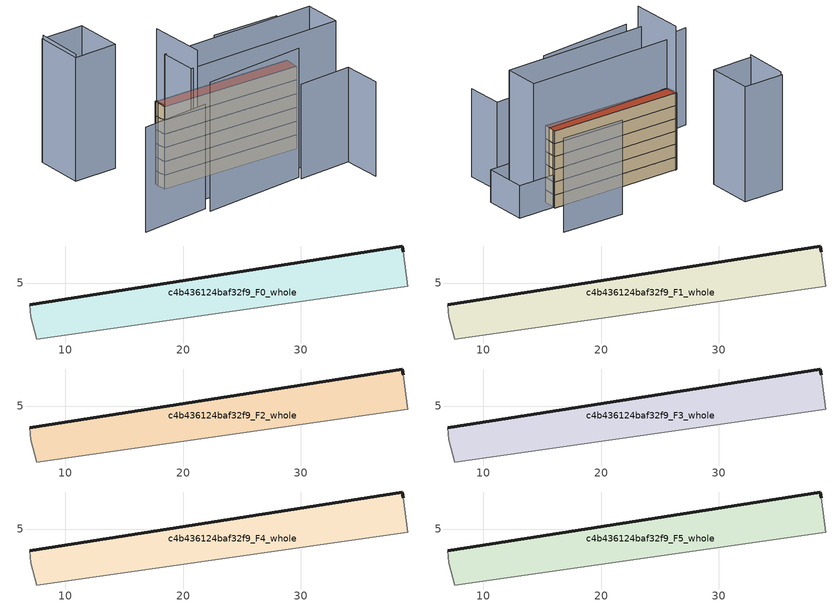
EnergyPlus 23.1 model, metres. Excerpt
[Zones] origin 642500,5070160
c4b436124baf32f9_F0_whole
 floor ground (EU_floor_Construction): 39.08,4.75 38.68,7.65 38.58,8.15 6.96,3.16 7.06,2.15 7.56,0.25 z0
 wall outside (EU_wall_Construction): 6.96,3.16 38.58,8.15 38.68,7.65 z0:3
 wall adiabatic (EU_wall_Construction): 38.68,7.65 39.08,4.75 7.56,0.25 7.06,2.15 6.96,3.16 z0:3
c4b436124baf32f9_F1_whole
 floor to c4b436124baf32f9_F0_whole (EU_floor_Construction): 39.08,4.75 38.68,7.65 38.58,8.15 6.96,3.16 7.06,2.15 7.55,0.25 z3
 wall outside (EU_wall_Construction): 6.96,3.16 38.58,8.15 38.68,7.65 z3:6
 wall adiabatic (EU_wall_Construction): 38.68,7.65 39.08,4.75 7.56,0.25 7.06,2.15 6.96,3.16 z3:6
c4b436124baf32f9_F2_whole
 floor to c4b436124baf32f9_F1_whole (EU_floor_Construction): 39.08,4.75 38.68,7.65 38.58,8.15 6.96,3.16 7.06,2.15 7.55,0.25 z6
 wall outside (EU_wall_Construction): 6.96,3.16 38.58,8.15 38.68,7.65 z6:9
 wall adiabatic (EU_wall_Construction): 38.68,7.65 39.08,4.75 7.56,0.25 7.06,2.15 6.96,3.16 z6:9
c4b436124baf32f9_F3_whole
 floor to c4b436124baf32f9_F2_whole (EU_floor_Construction): 39.08,4.75 38.68,7.65 38.58,8.15 6.96,3.16 7.06,2.15 7.55,0.25 z9
 wall outside (EU_wall_Construction): 6.96,3.16 38.58,8.15 38.68,7.65 z9:12
 wall adiabatic (EU_wall_Construction): 38.68,7.65 39.08,4.75 7.56,0.25 7.06,2.15 6.96,3.16 z9:12
c4b436124baf32f9_F4_whole
 floor to c4b436124baf32f9_F3_whole (EU_floor_Construction): 39.08,4.75 38.68,7.65 38.58,8.15 6.96,3.16 7.06,2.15 7.55,0.25 z12
 wall outside (EU_wall_Construction): 6.96,3.16 38.58,8.15 38.68,7.65 z12:15
 wall adiabatic (EU_wall_Construction): 38.68,7.65 39.08,4.75 7.56,0.25 7.06,2.15 6.96,3.16 z12:15
c4b436124baf32f9_F5_whole
 floor to c4b436124baf32f9_F4_whole (EU_floor_Construction): 39.08,4.75 38.68,7.65 38.58,8.15 6.96,3.16 7.06,2.15 7.55,0.25 z15
 wall outside (EU_wall_Construction): 6.96,3.16 38.58,8.15 38.68,7.65 z15:18
 wall adiabatic (EU_wall_Construction): 38.68,7.65 39.08,4.75 7.56,0.25 7.06,2.15 6.96,3.16 z15:18
 roof outside (EU_roof_Construction): 38.58,8.15 38.68,7.65 39.08,4.75 7.56,0.25 7.06,2.15 6.96,3.16 z18
shading: 10.85,-12.76 33.38,-7 z0:28.1; 49.29,-0.66 40.37,-2.29 / 40.37,-2.29 38.55,7.63 / 38.55,7.63 47.47,9.26 / 47.47,9.26 49.29,-0.66 z0:7.6; -4.7,-15.33 10.51,-11.28 z0:22.8; 33.57,-7.76 45.3,-5.19 / 45.3,-5.19 47.11,-13.46 z0:20.6; 7.34,3.28 9.89,-9.11 z0:33.7; 44.38,-1.56 9.09,-8.06 / 9.09,-8.06 7.56,0.25 / 7.56,0.25 42.85,6.75 / 42.85,6.75 44.38,-1.56 z0:29.4; -8.01,22.11 -6.25,11.68 z0:27.6; -6.32,11.5 -8.26,22.11 / -8.26,22.11 1.42,23.88 / 1.42,23.88 3.36,13.26 / 3.36,13.26 -6.32,11.5 z0:26.9; 42.21,19.47 27.27,17.26 z0:22
[Building]
EU S2 Campaign: North Axis=0; Terrain=City; Solar Distribution=FullExterior
[Site:Location]
Lyon-Bron: Latitude=45.75; Longitude=5; Time Zone=1; Elevation=198
[SizingPeriod:WeatherFileDays]
AnnualSizingPeriod: Begin Month=1; Begin Day of Month=1; End Month=12; End Day of Month=31; Day of Week for Start Day=Monday; Use Weather File Daylight Saving Period=No; Use Weather File Rain and Snow Indicators=No
[MATERIAL]
EU_InternalMass_Material: Roughness=MediumRough; Thickness=0.1; Conductivity=1; Density=1800; Specific Heat=900; Thermal Absorptance=0.9; Solar Absorptance=0.7; Visible Absorptance=0.7
[MATERIAL:NOMASS] Roughness=MediumRough; Thermal Absorptance=0.9; Solar Absorptance=0.7; Visible Absorptance=0.7
Name | Thermal Resistance
EU_wall_NoMass | 0.776494
EU_roof_NoMass | 0.486893
EU_floor_NoMass | 0.421597
[CONSTRUCTION]
EU_wall_Construction: EU_wall_NoMass
EU_roof_Construction: EU_roof_NoMass
EU_floor_Construction: EU_floor_NoMass
EU_InternalMass_Construction: EU_InternalMass_Material
[ZONE] Type=1; Multiplier=1; Ceiling Height=autocalculate; Volume=307.084; Floor Area=autocalculate; Part of Total Floor Area=Yes
c4b436124baf32f9_F0_whole; c4b436124baf32f9_F1_whole; c4b436124baf32f9_F2_whole; c4b436124baf32f9_F3_whole; c4b436124baf32f9_F4_whole; c4b436124baf32f9_F5_whole
[INTERNALMASS] Construction=EU_InternalMass_Construction; Surface Area=102.349
Name | Zone or ZoneList
c4b436124baf32f9_F0_whole_EU_InternalMass | c4b436124baf32f9_F0_whole
c4b436124baf32f9_F1_whole_EU_InternalMass | c4b436124baf32f9_F1_whole
c4b436124baf32f9_F2_whole_EU_InternalMass | c4b436124baf32f9_F2_whole
c4b436124baf32f9_F3_whole_EU_InternalMass | c4b436124baf32f9_F3_whole
c4b436124baf32f9_F4_whole_EU_InternalMass | c4b436124baf32f9_F4_whole
c4b436124baf32f9_F5_whole_EU_InternalMass | c4b436124baf32f9_F5_whole
[OTHEREQUIPMENT] Fuel Type=Electricity; Design Level Calculation Method=Watts/Area; Power per Zone Floor Area=1; Fraction Latent=0; Fraction Radiant=0; Fraction Lost=0; Carbon Dioxide Generation Rate=0; EndUse Subcategory=EU_Step8_InternalGains
Name | Zone or ZoneList or Space or SpaceList | Schedule
EU_Step8_InternalGain_c4b436124baf32f9_F0_whole_f000 | c4b436124baf32f9_F0_whole | EU_Step8_GainSchedule_c4b436124baf32f9_F0_whole_f000
EU_Step8_InternalGain_c4b436124baf32f9_F1_whole_f000 | c4b436124baf32f9_F1_whole | EU_Step8_GainSchedule_c4b436124baf32f9_F1_whole_f000
EU_Step8_InternalGain_c4b436124baf32f9_F2_whole_f000 | c4b436124baf32f9_F2_whole | EU_Step8_GainSchedule_c4b436124baf32f9_F2_whole_f000
EU_Step8_InternalGain_c4b436124baf32f9_F3_whole_f000 | c4b436124baf32f9_F3_whole | EU_Step8_GainSchedule_c4b436124baf32f9_F3_whole_f000
EU_Step8_InternalGain_c4b436124baf32f9_F4_whole_f000 | c4b436124baf32f9_F4_whole | EU_Step8_GainSchedule_c4b436124baf32f9_F4_whole_f000
EU_Step8_InternalGain_c4b436124baf32f9_F5_whole_f000 | c4b436124baf32f9_F5_whole | EU_Step8_GainSchedule_c4b436124baf32f9_F5_whole_f000
[ZONEVENTILATION:DESIGNFLOWRATE] Schedule=EU_AlwaysOn; Design Flow Rate Calculation Method=AirChanges/Hour; Air Changes per Hour=0.693814; Ventilation Type=Natural; Fan Pressure Rise=0; Fan Total Efficiency=1; Constant Term Coefficient=1; Temperature Term Coefficient=0; Velocity Term Coefficient=0; Velocity Squared Term Coefficient=0; Minimum Indoor Temperature=-100; Maximum Indoor Temperature=100; Delta Temperature=-100; Minimum Outdoor Temperature=-100; Maximum Outdoor Temperature=100; Maximum Wind Speed=40
Name | Zone or ZoneList or Space or SpaceList
EU_ConstantAir_c4b436124baf32f9_F0_whole | c4b436124baf32f9_F0_whole
EU_ConstantAir_c4b436124baf32f9_F1_whole | c4b436124baf32f9_F1_whole
EU_ConstantAir_c4b436124baf32f9_F2_whole | c4b436124baf32f9_F2_whole
EU_ConstantAir_c4b436124baf32f9_F3_whole | c4b436124baf32f9_F3_whole
EU_ConstantAir_c4b436124baf32f9_F4_whole | c4b436124baf32f9_F4_whole
EU_ConstantAir_c4b436124baf32f9_F5_whole | c4b436124baf32f9_F5_whole
[HVACTEMPLATE:THERMOSTAT] Constant Heating Setpoint=20; Constant Cooling Setpoint=50
EU_HeatOnly_c4b436124baf32f9_F0_whole; EU_HeatOnly_c4b436124baf32f9_F1_whole; EU_HeatOnly_c4b436124baf32f9_F2_whole; EU_HeatOnly_c4b436124baf32f9_F3_whole; EU_HeatOnly_c4b436124baf32f9_F4_whole; EU_HeatOnly_c4b436124baf32f9_F5_whole
[HVACTEMPLATE:ZONE:IDEALLOADSAIRSYSTEM] System Availability Schedule=EU_AlwaysOn; Maximum Heating Supply Air Temperature=50; Minimum Cooling Supply Air Temperature=13; Maximum Heating Supply Air Humidity Ratio=0.0156; Minimum Cooling Supply Air Humidity Ratio=0.0077; Heating Limit=NoLimit; Cooling Limit=NoLimit; Heating Availability Schedule=EU_AlwaysOn; Cooling Availability Schedule=EU_CoolingOff; Dehumidification Control Type=ConstantSensibleHeatRatio; Cooling Sensible Heat Ratio=0.7; Dehumidification Setpoint=60; Humidification Control Type=None; Humidification Setpoint=30; Outdoor Air Method=None; Outdoor Air Flow Rate per Person=0.00944; Outdoor Air Flow Rate per Zone Floor Area=0; Outdoor Air Flow Rate per Zone=0; Demand Controlled Ventilation Type=None; Outdoor Air Economizer Type=NoEconomizer; Heat Recovery Type=None; Sensible Heat Recovery Effectiveness=0.7; Latent Heat Recovery Effectiveness=0.65
Name | Template Thermostat
c4b436124baf32f9_F0_whole | EU_HeatOnly_c4b436124baf32f9_F0_whole
c4b436124baf32f9_F1_whole | EU_HeatOnly_c4b436124baf32f9_F1_whole
c4b436124baf32f9_F2_whole | EU_HeatOnly_c4b436124baf32f9_F2_whole
c4b436124baf32f9_F3_whole | EU_HeatOnly_c4b436124baf32f9_F3_whole
c4b436124baf32f9_F4_whole | EU_HeatOnly_c4b436124baf32f9_F4_whole
c4b436124baf32f9_F5_whole | EU_HeatOnly_c4b436124baf32f9_F5_whole
[SIZING:ZONE] Zone Cooling Design Supply Air Temperature Input Method=SupplyAirTemperature; Zone Cooling Design Supply Air Temperature=13; Zone Heating Design Supply Air Temperature Input Method=SupplyAirTemperature; Zone Heating Design Supply Air Temperature=50; Zone Cooling Design Supply Air Humidity Ratio=0.008; Zone Heating Design Supply Air Humidity Ratio=0.008; Cooling Design Air Flow Method=DesignDay; Cooling Design Air Flow Rate=0; Cooling Minimum Air Flow per Zone Floor Area=0.000762; Cooling Minimum Air Flow=0; Cooling Minimum Air Flow Fraction=0.2; Heating Design Air Flow Method=DesignDay; Heating Design Air Flow Rate=0; Heating Maximum Air Flow per Zone Floor Area=0.002032; Heating Maximum Air Flow=0.141576; Heating Maximum Air Flow Fraction=0.3; Account for Dedicated Outdoor Air System=No; Dedicated Outdoor Air System Control Strategy=NeutralSupplyAir; Dedicated Outdoor Air Low Setpoint Temperature for Design=autosize; Dedicated Outdoor Air High Setpoint Temperature for Design=autosize; Zone Load Sizing Method=Sensible Load Only No Latent Load; Zone Latent Cooling Design Supply Air Humidity Ratio Input Method=HumidityRatioDifference; Zone Cooling Design Supply Air Humidity Ratio Difference=0.005; Zone Latent Heating Design Supply Air Humidity Ratio Input Method=HumidityRatioDifference; Zone Humidification Design Supply Air Humidity Ratio Difference=0.005
c4b436124baf32f9_F0_whole; c4b436124baf32f9_F1_whole; c4b436124baf32f9_F2_whole; c4b436124baf32f9_F3_whole; c4b436124baf32f9_F4_whole; c4b436124baf32f9_F5_whole
[SCHEDULE:CONSTANT]
Name | Hourly Value
EU_AlwaysOn | 1
EU_CoolingOff | 0
[SCHEDULE:FILE] Column Number=1; Rows to Skip at Top=0; Number of Hours of Data=8760; Column Separator=Comma; Interpolate to Timestep=No; Minutes per Item=60; Adjust Schedule for Daylight Savings=Yes
Name | File
EU_Step8_GainSchedule_c4b436124baf32f9_F0_whole_f000 | ../../schedules/c4b436124baf32f9/c4b436124baf32f9_F0_whole_f000_gain.csv
EU_Step8_GainSchedule_c4b436124baf32f9_F1_whole_f000 | ../../schedules/c4b436124baf32f9/c4b436124baf32f9_F1_whole_f000_gain.csv
EU_Step8_GainSchedule_c4b436124baf32f9_F2_whole_f000 | ../../schedules/c4b436124baf32f9/c4b436124baf32f9_F2_whole_f000_gain.csv
EU_Step8_GainSchedule_c4b436124baf32f9_F3_whole_f000 | ../../schedules/c4b436124baf32f9/c4b436124baf32f9_F3_whole_f000_gain.csv
EU_Step8_GainSchedule_c4b436124baf32f9_F4_whole_f000 | ../../schedules/c4b436124baf32f9/c4b436124baf32f9_F4_whole_f000_gain.csv
EU_Step8_GainSchedule_c4b436124baf32f9_F5_whole_f000 | ../../schedules/c4b436124baf32f9/c4b436124baf32f9_F5_whole_f000_gain.csv
